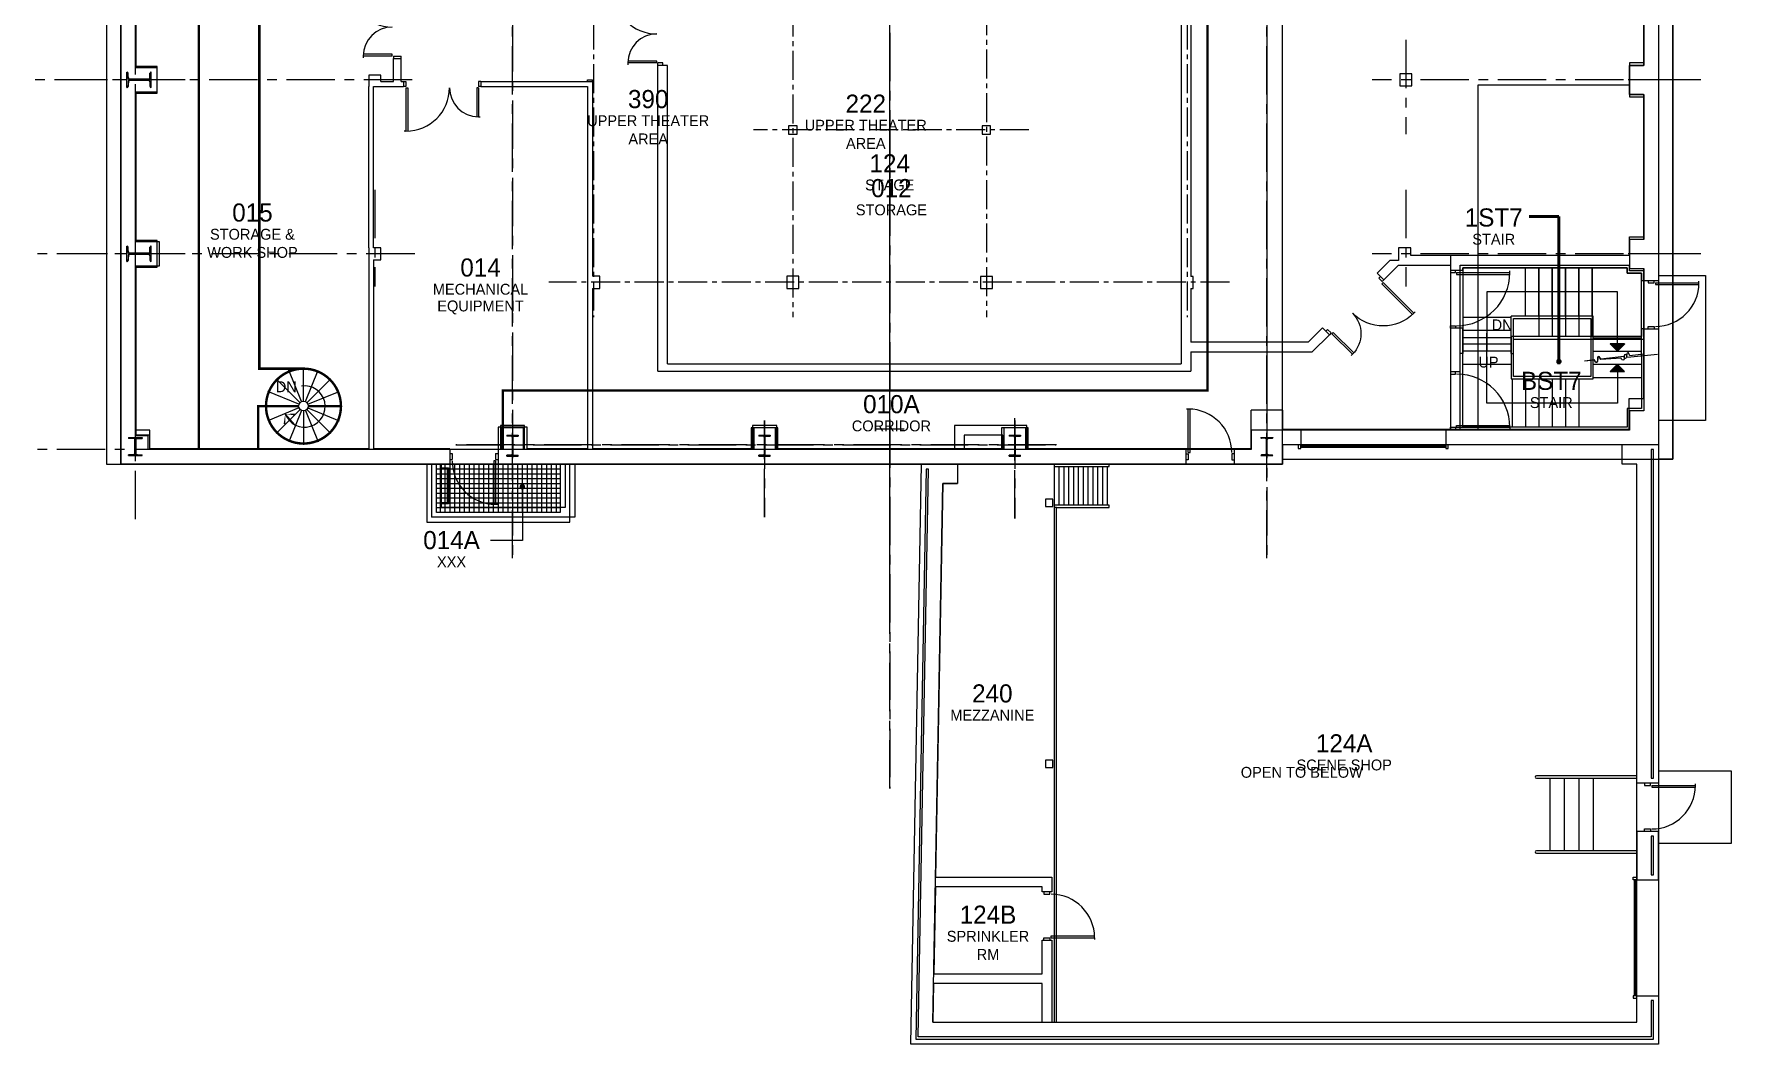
# Model space of a CAD drawing. Header units: inches. Extents: x -116 to 4157, y -436 to 3586.
# Drawn here: x 814 to 2218, y -436 to 400 of the extents above; entities that cross this region are included whole.
import ezdxf
from ezdxf.enums import TextEntityAlignment as Align

# ---------------------------------------------------------------- set-up
doc = ezdxf.new("R2010")
doc.units = ezdxf.units.IN
doc.header["$LTSCALE"] = 32
doc.header["$MEASUREMENT"] = 0
for name, pattern in [('CENTER', [2, 1.25, -0.25, 0.25, -0.25]), ('CENTER2', [1.125, 0.75, -0.125, 0.125, -0.125]), ('HIDDEN', [0.375, 0.25, -0.125])]:
    doc.linetypes.add(name, pattern=pattern)
doc.layers.get('0').update_dxf_attribs({"color": 5, "linetype": 'CONTINUOUS'})
for name, color, linetype in [('F1-BLDG1', 7, 'CONTINUOUS'), ('F1-BLDG2', 2, 'HIDDEN'), ('F1-BLDG3', 161, 'CONTINUOUS'), ('f1-bldg4', 2, 'CONTINUOUS'), ('f1-bldg5', 252, 'CONTINUOUS'), ('F1-BRKLINE', 201, 'CONTINUOUS'), ('F1-DOOR1', 3, 'CONTINUOUS'), ('f1-doorjmb', 32, 'CONTINUOUS'), ('f1-handrail', 3, 'CONTINUOUS'), ('f1-mtxt', 4, 'CONTINUOUS'), ('F1-RMNOS', 3, 'CONTINUOUS'), ('F1-STAIR1', 24, 'CONTINUOUS'), ('F1-STAIR2', 32, 'CONTINUOUS'), ('f1-stcolumn', 12, 'CONTINUOUS'), ('F2-BLDG1', 7, 'CONTINUOUS'), ('F2-BLDG3', 161, 'CONTINUOUS'), ('f2-bldg4', 2, 'CONTINUOUS'), ('f2-handrail', 3, 'CONTINUOUS'), ('f2-mtxt', 4, 'CONTINUOUS'), ('F2-RMNOS', 3, 'CONTINUOUS'), ('F2-STAIR1', 24, 'CONTINUOUS'), ('F2-STAIR2', 32, 'CONTINUOUS'), ('F3-BLDG1', 7, 'CONTINUOUS'), ('f3-bldg4', 2, 'CONTINUOUS'), ('F3-MTXT', 4, 'CONTINUOUS'), ('F3-RMNOS', 3, 'CONTINUOUS'), ('F3-STAIR1', 24, 'CONTINUOUS'), ('F3-STAIR2', 32, 'CONTINUOUS'), ('F3-STCOLUMN1', 3, 'CONTINUOUS'), ('FB-BLDG1', 7, 'CONTINUOUS'), ('FB-BRKLINE', 201, 'CONTINUOUS'), ('FB-DOOR1', 3, 'CONTINUOUS'), ('fb-doorjmb', 32, 'CONTINUOUS'), ('fb-handrail', 3, 'CONTINUOUS'), ('fb-mtxt', 4, 'CONTINUOUS'), ('FB-RMNOS', 3, 'CONTINUOUS'), ('FB-STAIR1', 24, 'CONTINUOUS'), ('rmcode', 7, 'CONTINUOUS')]:
    doc.layers.add(name, color=color, linetype=linetype)
for name, color, linetype, plot in [('F1-CENTER-MISC', 240, 'CENTER', False), ('F1-COLUMN1', 8, 'CONTINUOUS', False), ('F2-CENTER-MISC', 240, 'CENTER', False), ('F2-COLUMN1', 8, 'CONTINUOUS', False), ('fb-centermisc1', 20, 'CENTER', False), ('fb-centermisc2', 31, 'CENTER2', False)]:
    doc.layers.add(name, color=color, linetype=linetype, plot=plot)
doc.styles.add('mtxt', font='noting.shx')
doc.styles.add('rmcode', font='noting.shx')
doc.styles.add('RMNOS', font='HANDLET.SHX')
doc.styles.get("Standard").update_dxf_attribs({"font": 'TXT.SHX'})
doc.dimstyles.new('STANDARD$7', dxfattribs={"dimscale": 96, "dimtxt": 0.104167, "dimasz": 0.125, "dimexe": 0.0625, "dimexo": 0.0625, "dimgap": 0.052083, "dimtad": 1, "dimdec": 4, "dimzin": 3, "dimdsep": 46, "dimlunit": 4, "dimtxsty": 'Standard', "dimcen": 0.09375, "dimclrd": 2, "dimclre": 256, "dimclrt": 3, "dimadec": 0, "dimazin": 0, "dimtfac": 0.75, "dimtdec": 4, "dimtmove": 1, "dimatfit": 3, "dimfxl": 1, "dimfrac": 1, "dimtolj": 1, "dimtzin": 0, "dimarcsym": 0})

# ---------------------------------------------------------------- blocks, each defined once
blk = doc.blocks.new('STRL005')
for p, q in [((1.39, 5), (-1.39, 5)), ((-1.39, 5), (-1.39, 4.94)), ((-0.34, 4.71), (-1.23, 4.78)), ((-0.11, 5), (-0.02, 5)), ((-0.11, 4.46), (-0.11, 0.53)), ((0.11, 4.46), (0.11, 0.53)), ((0.34, 4.71), (1.23, 4.78)), ((1.39, 5), (1.39, 4.94)), ((-1.39, -0.01), (-1.39, 0.06)), ((-0.34, 0.28), (-1.23, 0.21)), ((0.34, 0.28), (1.23, 0.21)), ((1.39, -0.01), (1.39, 0.06)), ((1.39, -0.01), (-1.39, -0.01)), ((-0.11, -0.01), (-0.02, -0.01))]:
    blk.add_line(p, q)
for centre, radius, start, end in [((-1.23, 4.94), 0.156, 180, 270), ((-0.36, 4.46), 0.25, 0, 85.6026), ((0.36, 4.46), 0.25, 94.3974, 180), ((1.23, 4.94), 0.156, 270, 0), ((-1.23, 0.06), 0.156, 90, 180), ((-0.36, 0.53), 0.25, 274.3974, 360), ((0.36, 0.53), 0.25, 180, 265.6026), ((1.23, 0.06), 0.156, 0, 90)]:
    blk.add_arc(centre, radius, start, end)
blk = doc.blocks.new('STRL006')
for p, q in [((1.875, 5), (-1.875, 5)), ((-1.875, 5), (-1.875, 4.75)), ((-0.375, 4.75), (-1.875, 4.75)), ((-0.125, 0.5), (-0.125, 4.5)), ((0.125, 0.5), (0.125, 4.5)), ((0.375, 4.75), (1.875, 4.75)), ((1.875, 5), (1.875, 4.75)), ((-1.875, 0), (-1.875, 0.25)), ((-0.375, 0.25), (-1.875, 0.25)), ((1.875, 0), (-1.875, 0)), ((0.375, 0.25), (1.875, 0.25)), ((1.875, 0), (1.875, 0.25))]:
    blk.add_line(p, q)
for centre, start, end in [((-0.375, 4.5), 360, 90), ((0.375, 4.5), 90, 180), ((-0.375, 0.5), 270, 0), ((0.375, 0.5), 180, 270)]:
    blk.add_arc(centre, 0.25, start, end)
blk = doc.blocks.new('ARROW4')
blk.add_line((-1, 0), (0, 0))
for points in [[(0, 0, 0, 0.125, 0), (-0.5, 0.5, 0.125, 0.125, 0)], [(0, 0, 0, 0.125, 0), (-0.5, -0.5, 0.125, 0.125, 0)]]:
    blk.add_lwpolyline(points, format="xyseb")
blk = doc.blocks.new('ADR-44R')
for p, q in [((-1.5, 1), (-1.5, 45)), ((0, 1), (0, 45)), ((0, 45), (1.5, 45)), ((0, 1), (-1.5, 1))]:
    blk.add_line(p, q)
blk.add_arc((0, 1), 44, 90, 180)
blk = doc.blocks.new("2'-3' Doors")
for p, q in [((58.5, 1), (58.5, 37)), ((60, 1), (60, 37)), ((60, 37), (61.5, 37)), ((0, 25), (-1.5, 25)), ((0, 1), (0, 25)), ((1.5, 1), (1.5, 25)), ((0, 1), (1.5, 1)), ((60, 1), (58.5, 1))]:
    blk.add_line(p, q)
for centre, radius, start, end in [((60, 1), 36, 90, 180), ((0, 1), 24, 0, 90)]:
    blk.add_arc(centre, radius, start, end)
blk = doc.blocks.new('*X27')
at = {"color": 0}
for p, q in [((1.5, 1.4925), (1.5075, 1.4925)), ((1.5, 1.485), (1.515, 1.485)), ((1.5, 1.4775), (1.5225, 1.4775)), ((1.5, 1.47), (1.53, 1.47)), ((1.5, 1.4625), (1.5375, 1.4625)), ((1.5, 1.455), (1.545, 1.455)), ((1.5, 1.4475), (1.5525, 1.4475)), ((1.5, 1.44), (1.56, 1.44)), ((1.5, 1.4325), (1.5675, 1.4325)), ((1.5, 1.425), (1.575, 1.425)), ((1.5, 1.4175), (1.5825, 1.4175)), ((1.5, 1.41), (1.59, 1.41)), ((1.5, 1.4025), (1.5975, 1.4025)), ((1.5, 1.395), (1.605, 1.395)), ((1.5, 1.3875), (1.6125, 1.3875)), ((1.5, 1.38), (1.62, 1.38)), ((1.5, 1.3725), (1.6275, 1.3725)), ((1.5, 1.365), (1.635, 1.365)), ((1.5, 1.3575), (1.6425, 1.3575)), ((1.5, 1.35), (1.65, 1.35)), ((1.5, 1.3425), (1.6575, 1.3425)), ((1.5, 1.335), (1.665, 1.335)), ((1.5, 1.3275), (1.6725, 1.3275)), ((1.5, 1.32), (1.68, 1.32)), ((1.5, 1.3125), (1.6875, 1.3125)), ((1.5, 1.305), (1.695, 1.305)), ((1.5, 1.2975), (1.7025, 1.2975)), ((1.5, 1.29), (1.71, 1.29)), ((1.5, 1.2825), (1.7175, 1.2825)), ((1.5, 1.275), (1.725, 1.275)), ((1.5, 1.2675), (1.7325, 1.2675)), ((1.5, 1.26), (1.74, 1.26)), ((1.5, 1.2525), (1.7475, 1.2525)), ((1.5, 1.245), (1.755, 1.245)), ((1.5, 1.2375), (1.7625, 1.2375)), ((1.5, 1.23), (1.77, 1.23)), ((1.5, 1.2225), (1.7775, 1.2225)), ((1.5, 1.215), (1.785, 1.215)), ((1.5, 1.2075), (1.7925, 1.2075)), ((1.5, 1.2), (1.8, 1.2)), ((1.5, 1.1925), (1.8075, 1.1925)), ((1.5, 1.185), (1.815, 1.185)), ((1.5, 1.1775), (1.8225, 1.1775)), ((1.5, 1.17), (1.83, 1.17)), ((1.5, 1.1625), (1.8375, 1.1625)), ((1.5, 1.155), (1.845, 1.155)), ((1.5, 1.1475), (1.8525, 1.1475)), ((1.5, 1.14), (1.86, 1.14)), ((1.5, 1.1325), (1.8675, 1.1325)), ((1.5, 1.125), (1.875, 1.125)), ((1.5, 1.1175), (1.8825, 1.1175)), ((1.5, 1.11), (1.89, 1.11)), ((1.5, 1.1025), (1.8975, 1.1025)), ((1.5, 1.095), (1.905, 1.095)), ((1.5, 1.0875), (1.9125, 1.0875)), ((1.5, 1.08), (1.92, 1.08)), ((1.5, 1.0725), (1.9275, 1.0725)), ((1.5, 1.065), (1.935, 1.065)), ((1.5, 1.0575), (1.9425, 1.0575)), ((1.5, 1.05), (1.95, 1.05)), ((1.5, 1.0425), (1.9575, 1.0425)), ((1.5, 1.035), (1.965, 1.035)), ((1.5, 1.0275), (1.9725, 1.0275)), ((1.5, 1.02), (1.98, 1.02)), ((1.5, 1.0125), (1.9875, 1.0125)), ((1.5, 1.005), (1.995, 1.005)), ((1.5, 0.9975), (1.9975, 0.9975)), ((1.5, 0.99), (1.99, 0.99)), ((1.5, 0.9825), (1.9825, 0.9825)), ((1.5, 0.975), (1.975, 0.975)), ((1.5, 0.9675), (1.9675, 0.9675)), ((1.5, 0.96), (1.96, 0.96)), ((1.5, 0.9525), (1.9525, 0.9525)), ((1.5, 0.945), (1.945, 0.945)), ((1.5, 0.9375), (1.9375, 0.9375)), ((1.5, 0.93), (1.93, 0.93)), ((1.5, 0.9225), (1.9225, 0.9225)), ((1.5, 0.915), (1.915, 0.915)), ((1.5, 0.9075), (1.9075, 0.9075)), ((1.5, 0.9), (1.9, 0.9)), ((1.5, 0.8925), (1.8925, 0.8925)), ((1.5, 0.885), (1.885, 0.885)), ((1.5, 0.8775), (1.8775, 0.8775)), ((1.5, 0.87), (1.87, 0.87)), ((1.5, 0.8625), (1.8625, 0.8625)), ((1.5, 0.855), (1.855, 0.855)), ((1.5, 0.8475), (1.8475, 0.8475)), ((1.5, 0.84), (1.84, 0.84)), ((1.5, 0.8325), (1.8325, 0.8325)), ((1.5, 0.825), (1.825, 0.825)), ((1.5, 0.8175), (1.8175, 0.8175)), ((1.5, 0.81), (1.81, 0.81)), ((1.5, 0.8025), (1.8025, 0.8025)), ((1.5, 0.795), (1.795, 0.795)), ((1.5, 0.7875), (1.7875, 0.7875)), ((1.5, 0.78), (1.78, 0.78)), ((1.5, 0.7725), (1.7725, 0.7725)), ((1.5, 0.765), (1.765, 0.765)), ((1.5, 0.7575), (1.7575, 0.7575)), ((1.5, 0.75), (1.75, 0.75)), ((1.5, 0.7425), (1.7425, 0.7425)), ((1.5, 0.735), (1.735, 0.735)), ((1.5, 0.7275), (1.7275, 0.7275)), ((1.5, 0.72), (1.72, 0.72)), ((1.5, 0.7125), (1.7125, 0.7125)), ((1.5, 0.705), (1.705, 0.705)), ((1.5, 0.6975), (1.6975, 0.6975)), ((1.5, 0.69), (1.69, 0.69)), ((1.5, 0.6825), (1.6825, 0.6825)), ((1.5, 0.675), (1.675, 0.675)), ((1.5, 0.6675), (1.6675, 0.6675)), ((1.5, 0.66), (1.66, 0.66)), ((1.5, 0.6525), (1.6525, 0.6525)), ((1.5, 0.645), (1.645, 0.645)), ((1.5, 0.6375), (1.6375, 0.6375)), ((1.5, 0.63), (1.63, 0.63)), ((1.5, 0.6225), (1.6225, 0.6225)), ((1.5, 0.615), (1.615, 0.615)), ((1.5, 0.6075), (1.6075, 0.6075)), ((1.5, 0.6), (1.6, 0.6)), ((1.5, 0.5925), (1.5925, 0.5925)), ((1.5, 0.585), (1.585, 0.585)), ((1.5, 0.5775), (1.5775, 0.5775)), ((1.5, 0.57), (1.57, 0.57)), ((1.5, 0.5625), (1.5625, 0.5625)), ((1.5, 0.555), (1.555, 0.555)), ((1.5, 0.5475), (1.5475, 0.5475)), ((1.5, 0.54), (1.54, 0.54)), ((1.5, 0.5325), (1.5325, 0.5325)), ((1.5, 0.525), (1.525, 0.525)), ((1.5, 0.5175), (1.5175, 0.5175)), ((1.5, 0.51), (1.51, 0.51)), ((1.5, 0.5025), (1.5025, 0.5025))]:
    blk.add_line(p, q, dxfattribs=at)
blk = doc.blocks.new('ARROW2')
blk.add_line((-0.5, 0), (-1, 0))
blk.add_lwpolyline([(0, 0), (-0.5, 0.5), (-0.5, -0.5)], close=True)
blk.add_blockref('*X27', (-2, -1))
blk = doc.blocks.new('RMNOS-1')
at = {"color": 9, "style": 'RMNOS'}
blk.add_attdef('ROOM', text='', height=0.15625, dxfattribs=at).set_placement((0, 0), align=Align.MIDDLE)
at = {"layer": 'rmcode', "color": 61, "style": 'rmcode'}
for tag, p in [('RMCODE-1', (0, -0.1875)), ('RMCODE-2', (0, -0.34375))]:
    blk.add_attdef(tag, text='', height=0.09375, dxfattribs=at).set_placement(p, align=Align.MIDDLE)
blk = doc.blocks.new('ARROWD')
blk.add_line((0, 0), (-1, 0))
at = {"const_width": 0.1875}
blk.add_lwpolyline([(-0.28125, 0, 1), (-0.09375, 0, 1)], format="xyb", close=True, dxfattribs=at)
blk = doc.blocks.new('ADR-36L')
for p, q in [((0, 37), (-1.5, 37)), ((0, 1), (0, 37)), ((1.5, 1), (1.5, 37)), ((0, 1), (1.5, 1))]:
    blk.add_line(p, q)
blk.add_arc((0, 1), 36, 0, 90)
blk = doc.blocks.new('ADR-36R')
for p, q in [((-1.5, 1), (-1.5, 37)), ((0, 1), (0, 37)), ((0, 37), (1.5, 37)), ((0, 1), (-1.5, 1))]:
    blk.add_line(p, q)
blk.add_arc((0, 1), 36, 90, 180)
blk = doc.blocks.new('ADR-44L')
for p, q in [((0, 45), (-1.5, 45)), ((0, 1), (0, 45)), ((1.5, 1), (1.5, 45)), ((0, 1), (1.5, 1))]:
    blk.add_line(p, q)
blk.add_arc((0, 1), 44, 0, 90)

msp = doc.modelspace()

# ---------------------------------------------------------------- linework, layer by layer
at = {"layer": 'F1-BLDG1'}
for p, q in [((886, 44), (886, 520)), ((2158, 520), (2158, 196)), ((898, 372), (898, 491.5)), ((2146, 492), (2146, 376)), ((916, 372), (898, 372)), ((916, 352), (916, 372)), ((2146, 376), (2134, 376)), ((2134, 376), (2134, 348)), ((898, 228), (898, 352)), ((898, 352), (916, 352)), ((2134, 348), (2146, 348)), ((2146, 348), (2146, 232)), ((918, 228), (898, 228)), ((918, 208), (918, 228)), ((2134, 216.5), (2134, 232)), ((2134, 232), (2146, 232)), ((2134, 216.5), (1986, 216.5)), ((1986, 216.5), (1986, 204.5)), ((898, 208), (918, 208)), ((898, 67.5), (898, 208)), ((1986, 204.5), (1994, 204.5)), ((1994, 204.5), (1994, 208.5)), ((1994, 208.5), (2134, 208.5)), ((2134, 204), (2134, 208.5)), ((2146, 204), (2134, 204)), ((2146, 204), (2146, 196)), ((2146, 196), (2158, 196)), ((1994, 156.5), (1986, 156.5)), ((1986, 156.5), (1986, 72)), ((1994, 72), (1994, 156.5)), ((2146, 156), (2146, 88)), ((2146, 156), (2158, 156)), ((2158, 156), (2158, 60)), ((2146, 88), (2134, 88)), ((2134, 88), (2134, 72)), ((1220, 76), (1200, 76)), ((1200, 76), (1200, 56)), ((1220, 56), (1220, 76)), ((1428.5, 76), (1408.5, 76)), ((1408.5, 76), (1408.5, 56)), ((1428.5, 56), (1428.5, 76)), ((1635.5, 76), (1575.5, 76)), ((1575.5, 76), (1575.5, 56)), ((1635.5, 56), (1635.5, 76)), ((1821, 72), (1821, 56)), ((1862, 72), (1821, 72)), ((1862, 72), (1862, 60)), ((1986, 72), (1982, 72)), ((1982, 72), (1982, 60)), ((2134, 72), (1994, 72)), ((908.5, 67.5), (898, 67.5)), ((908.5, 56), (908.5, 67.5)), ((1847, 60), (1847, 44)), ((1862, 60), (1847, 60)), ((2128, 60), (1982, 60)), ((2128, 44), (2128, 60)), ((2158, 60), (2158, -220)), ((1767, 44), (886, 44)), ((1200, 56), (908.5, 56)), ((1408.5, 56), (1220, 56)), ((1575.5, 56), (1428.5, 56)), ((1539.4, -436), (1548.2, 44)), ((1578.2, 44), (1578.2, 28)), ((1767, 56), (1635.5, 56)), ((1767, 56), (1767, 44)), ((1821, 56), (1807, 56)), ((1807, 56), (1807, 44)), ((1847, 44), (1807, 44)), ((2140, 44), (2128, 44)), ((2140, -220), (2140, 44)), ((1565.9, 28), (1559.9, -298)), ((1578.2, 28), (1565.9, 28)), ((2158, -220), (2140, -220)), ((2158, -260), (2140, -260)), ((2140, -260), (2140, -300)), ((2158, -300), (2158, -260)), ((1559.8, -306), (1558.5, -378)), ((1648, -306), (1559.8, -306)), ((1559.9, -298), (1656, -298)), ((1648, -310), (1648, -306)), ((1656, -298), (1656, -310)), ((2140, -300), (2158, -300)), ((1656, -310), (1648, -310)), ((1648, -378), (1648, -350)), ((1648, -350), (1656, -350)), ((1656, -350), (1656, -418)), ((1558.5, -378), (1648, -378)), ((2140, -418), (2140, -396)), ((2140, -396), (2158, -396)), ((2158, -396), (2158, -436)), ((1656, -418), (2140, -418)), ((2158, -436), (1539.4, -436))]:
    msp.add_line(p, q, dxfattribs=at)
at = {"layer": 'F1-BLDG2'}
msp.add_line((1658, 44), (1658, -418), dxfattribs=at)
at = {"layer": 'F1-BLDG3'}
for p, q in [((1615.5, 68), (1583.5, 68)), ((1583.5, 68), (1583.5, 56)), ((1615.5, 68), (1615.5, 56)), ((1139, 44), (1139, -4)), ((1147, 4), (1147, 44)), ((1249.5, 44), (1249.5, 4)), ((1257.5, -4), (1257.5, 44)), ((1615.5, 56), (1583.5, 56)), ((2154, 56), (2152, 56)), ((2152, 56), (2152, -216)), ((2154, -216), (2154, 56)), ((1552.1, 39.9), (1543.5, -432)), ((1545.5, -430), (1554.1, 39.9)), ((1554.1, 39.9), (1552.1, 39.9)), ((1249.5, 4), (1147, 4)), ((1139, -4), (1257.5, -4)), ((2152, -216), (2154, -216)), ((2154, -264), (2152, -264)), ((2152, -264), (2152, -296)), ((2154, -296), (2154, -264)), ((2152, -296), (2154, -296)), ((1558.3, -386), (1557.7, -418)), ((1648, -386), (1558.3, -386)), ((1648, -418), (1648, -386)), ((2154, -400), (2152, -400)), ((2152, -400), (2152, -430)), ((2154, -432), (2154, -400)), ((1557.7, -418), (1648, -418)), ((1543.5, -432), (2154, -432)), ((2152, -430), (1545.5, -430))]:
    msp.add_line(p, q, dxfattribs=at)
at = {"layer": 'f1-bldg4'}
for p, q in [((2158, 200), (2197, 200)), ((2197, 200), (2197, 80)), ((2197, 80), (2158, 80)), ((2158, -210), (2218, -210)), ((2218, -210), (2218, -270)), ((2218, -270), (2158, -270))]:
    msp.add_line(p, q, dxfattribs=at)
at = {"layer": 'f1-bldg5'}
for p, q in [((1150.3, 4), (1150.3, 44)), ((1154.3, 4), (1154.3, 44)), ((1158.3, 4), (1158.3, 44)), ((1162.3, 4), (1162.3, 44)), ((1166.3, 4), (1166.3, 44)), ((1170.3, 4), (1170.3, 44)), ((1174.3, 4), (1174.3, 44)), ((1178.3, 4), (1178.3, 44)), ((1182.3, 4), (1182.3, 44)), ((1186.3, 4), (1186.3, 44)), ((1190.3, 4), (1190.3, 44)), ((1194.3, 4), (1194.3, 44)), ((1198.3, 4), (1198.3, 44)), ((1202.3, 4), (1202.3, 44)), ((1206.3, 4), (1206.3, 44)), ((1210.3, 4), (1210.3, 44)), ((1214.3, 4), (1214.3, 44)), ((1218.3, 4), (1218.3, 44)), ((1222.3, 4), (1222.3, 44)), ((1226.3, 4), (1226.3, 44)), ((1230.3, 4), (1230.3, 44)), ((1234.3, 4), (1234.3, 44)), ((1238.3, 4), (1238.3, 44)), ((1242.3, 4), (1242.3, 44)), ((1246.3, 4), (1246.3, 44)), ((1147, 40), (1249.5, 40)), ((1147, 36), (1249.5, 36)), ((1147, 32), (1249.5, 32)), ((1147, 28), (1249.5, 28)), ((1147, 24), (1249.5, 24)), ((1147, 20), (1249.5, 20)), ((1147, 16), (1249.5, 16)), ((1147, 12), (1249.5, 12)), ((1147, 8), (1249.5, 8))]:
    msp.add_line(p, q, dxfattribs=at)
at = {"layer": 'F1-BRKLINE'}
msp.add_lwpolyline([(2146, 135), (2134.4, 133.6), (2133.6, 135.5, 0.799266), (2131.7, 135.2), (2131.5, 132.4, -0.799266), (2129.6, 132.1), (2129.2, 133), (2110.2, 130.8), (2109.6, 132.3, 0.799266), (2107.6, 132), (2107.5, 129.2, -0.799266), (2105.6, 128.9), (2105, 130.2), (2096.8, 129.2)], format="xyb", dxfattribs=at)
at = {"layer": 'F1-CENTER-MISC'}
for p, q in [((898, -1.6), (898, 1376)), ((1210, -34), (1210, 1369)), ((1834, -34), (1834, 1369)), ((1522, -64.3), (1522, 1216.7)), ((939, 362), (854, 362)), ((2173, 362), (2100.5, 362)), ((939, 218), (854, 218)), ((2173, 218), (2100.5, 218)), ((1418.5, 0), (1418.5, 80)), ((1534, 73), (1510.5, 73)), ((1625.5, -1), (1625.5, 82)), ((1660, 60), (1163, 60))]:
    msp.add_line(p, q, dxfattribs=at)
at = {"layer": 'F1-DOOR1'}
for p, q in [((1860, 60), (1860, 57)), ((1860, 57), (1862, 57)), ((1862, 57), (1862, 60)), ((1862, 59), (1982, 59)), ((1862, 58), (1982, 58)), ((1982, 60), (1982, 57)), ((1982, 57), (1984, 57)), ((1984, 57), (1984, 60)), ((2137, -300), (2137, -298)), ((2137, -298), (2140, -298)), ((2140, -300), (2137, -300)), ((2138, -300), (2138, -396)), ((2139, -300), (2139, -396)), ((2140, -396), (2137, -396)), ((2137, -396), (2137, -398)), ((2137, -398), (2140, -398))]:
    msp.add_line(p, q, dxfattribs=at)
at = {"layer": 'f1-doorjmb'}
for p, q in [((2146.5, -220), (2146.5, -222)), ((2146.5, -222), (2151.5, -222)), ((2151.5, -222), (2151.5, -220)), ((2146.5, -260), (2146.5, -258)), ((2146.5, -258), (2151.5, -258)), ((2151.5, -258), (2151.5, -260))]:
    msp.add_line(p, q, dxfattribs=at)
for points in [[(1986, 204.5), (1986, 202.5), (1990, 202.5), (1990, 204.5)], [(2149.5, 196), (2149.5, 194), (2154.5, 194), (2154.5, 196)], [(1986, 156.5), (1986, 158.5), (1990, 158.5), (1990, 156.5)], [(2149.5, 156), (2149.5, 158), (2154.5, 158), (2154.5, 156)], [(1767, 52.5), (1769, 52.5), (1769, 47.5), (1767, 47.5)], [(1807, 52.5), (1805, 52.5), (1805, 47.5), (1807, 47.5)], [(1649.5, -310), (1649.5, -312), (1654.5, -312), (1654.5, -310)], [(1649.5, -350), (1649.5, -348), (1654.5, -348), (1654.5, -350)]]:
    msp.add_lwpolyline(points, dxfattribs=at)
at = {"layer": 'f1-handrail'}
for points in [[(2140, -214), (2057, -214, 1), (2057, -216), (2140, -216)], [(2140, -276), (2057, -276, 1), (2057, -278), (2140, -278)]]:
    msp.add_lwpolyline(points, format="xyb", dxfattribs=at)
at = {"layer": 'f1-mtxt'}
msp.add_lwpolyline([(2124, 114.5), (2124, 94.5), (2016, 94.5), (2016, 152.3)], dxfattribs=at)
at = {"layer": 'F1-STAIR1'}
for p, q in [((2059, 206.5), (2059, 149.5)), ((2070, 206.5), (2070, 149.5)), ((2081, 206.5), (2081, 149.5)), ((2092, 206.5), (2092, 149.5)), ((2103, 206.5), (2103, 149.5)), ((2036, 148.5), (1996, 148.5)), ((2036, 137.5), (1996, 137.5)), ((2036, 126.5), (1996, 126.5)), ((2144, 126.5), (2104, 126.5)), ((1034.2, 94.8), (1014.4, 114.6)), ((1035.5, 95.7), (1024.8, 121.6)), ((1037, 96), (1037, 124)), ((2037, 114.5), (2037, 74.5)), ((2048, 114.5), (2048, 74.5)), ((2059, 114.5), (2059, 74.5)), ((2070, 114.5), (2070, 74.5)), ((2081, 114.5), (2081, 74.5)), ((2092, 114.5), (2092, 74.5)), ((2144, 115.5), (2104, 115.5)), ((1033.3, 93.5), (1007.5, 104.2)), ((1033, 92), (1005, 92)), ((1033.3, 90.5), (1007.5, 79.8)), ((1034.2, 89.2), (1014.4, 69.4)), ((1035.5, 88.3), (1024.8, 62.4)), ((1037, 88), (1037, 60)), ((1038.6, 88.3), (1049.3, 62.4)), ((1039.9, 89.2), (1059.7, 69.4)), ((1040.7, 90.5), (1066.6, 79.8)), ((2068, -216), (2068, -276)), ((2080, -216), (2080, -276)), ((2092, -216), (2092, -276)), ((2104, -216), (2104, -276))]:
    msp.add_line(p, q, dxfattribs=at)
for points in [[(1994, 204.5), (1996, 204.5), (1996, 206.5), (2132, 206.5), (2132, 202), (2144, 202), (2144, 196), (2146, 196)], [(2144, 134.8), (2144, 90), (2132, 90), (2132, 74.5), (1996, 74.5), (1996, 156.5), (1994, 156.5)], [(2146, 156), (2144, 156), (2144, 149.5), (2036, 149.5), (2036, 114.5), (2104, 114.5), (2104, 130)], [(2102, 129.8), (2102, 116.5), (2038, 116.5), (2038, 147.5), (2146, 147.5)]]:
    msp.add_lwpolyline(points, dxfattribs=at)
at = {"layer": 'F1-STAIR2', "const_width": 2}
msp.add_lwpolyline([(1037, 123, 2.360214), (1068, 91, -0.526626)], format="xyb", dxfattribs=at)
msp.add_lwpolyline([(1041, 92), (1069, 92)], dxfattribs=at)
at = {"layer": 'F1-STAIR2'}
msp.add_circle((1037, 92), 4, dxfattribs=at)
at = {"layer": 'f1-stcolumn'}
for points in [[(1651, 9), (1657, 9), (1657, 15), (1651, 15)], [(1651, -207), (1657, -207), (1657, -201), (1651, -201)]]:
    msp.add_lwpolyline(points, close=True, dxfattribs=at)
at = {"layer": 'F2-BLDG1'}
for p, q in [((2158, 1360), (2158, 220)), ((886, 44), (886, 515.7)), ((898, 373), (898, 491.5)), ((2146, 492), (2146, 374)), ((916, 373), (898, 373)), ((916, 351), (916, 373)), ((2146, 374), (2134, 374)), ((2134, 374), (2134, 350)), ((898, 229), (898, 351)), ((898, 351), (916, 351)), ((2134, 350), (2146, 350)), ((2146, 350), (2146, 230)), ((916, 229), (898, 229)), ((916, 207), (916, 229)), ((2146, 230), (2134, 230)), ((2134, 230), (2134, 206)), ((2158, 220), (2158, 60)), ((898, 72), (898, 207)), ((898, 207), (916, 207)), ((2134, 206), (2146, 206)), ((2146, 206), (2146, 88)), ((2146, 88), (2134, 88)), ((2134, 88), (2134, 72)), ((910, 72), (898, 72)), ((910, 56), (910, 72)), ((1219, 74), (1201, 74)), ((1201, 74), (1201, 56)), ((1219, 56), (1219, 74)), ((1427.5, 74), (1409.5, 74)), ((1409.5, 74), (1409.5, 56)), ((1427.5, 56), (1427.5, 74)), ((1634.5, 74), (1616.5, 74)), ((1616.5, 74), (1616.5, 56)), ((1634.5, 56), (1634.5, 74)), ((2134, 72), (1821, 72)), ((1821, 72), (1821, 56)), ((2128, 60), (1847, 60)), ((1847, 60), (1847, 44)), ((2128, 44), (2128, 60)), ((2158, 60), (2158, -436)), ((1548.2, 44), (886, 44)), ((1201, 56), (910, 56)), ((1409.5, 56), (1219, 56)), ((1616.5, 56), (1427.5, 56)), ((1539.4, -436), (1548.2, 44)), ((1847, 44), (1578.2, 44)), ((1578.2, 44), (1578.2, 28)), ((1821, 56), (1634.5, 56)), ((2140, 44), (2128, 44)), ((2140, -418), (2140, 44)), ((1557.7, -418), (1566, 28)), ((1566, 28), (1578.2, 28)), ((1557.7, -418), (2140, -418)), ((2158, -436), (1539.4, -436))]:
    msp.add_line(p, q, dxfattribs=at)
at = {"layer": 'F2-BLDG3'}
msp.add_lwpolyline([(2134, 357.5), (2008.5, 357.5), (2008.5, 72)], dxfattribs=at)
at = {"layer": 'f2-bldg4'}
for p, q in [((2170, 1372), (2170, 48)), ((874, 515.7), (874, 44)), ((874, 44), (886, 44)), ((2170, 48), (2158, 48))]:
    msp.add_line(p, q, dxfattribs=at)
at = {"layer": 'F2-CENTER-MISC'}
for p, q in [((1522, -224.6), (1522, 1495)), ((1210, 1369), (1210, 7)), ((1834, -34), (1834, 1369)), ((939, 362), (854, 362)), ((2173, 362), (2100.5, 362)), ((939, 218), (854, 218)), ((2173, 218), (2099.5, 218)), ((1418.5, 0), (1418.5, 80)), ((1534, 73), (1510.5, 73)), ((1625.5, -1), (1625.5, 80)), ((1163, 60), (1659.5, 60))]:
    msp.add_line(p, q, dxfattribs=at)
at = {"layer": 'f2-handrail'}
for points in [[(1658, 44), (1658, 42), (1703.5, 42), (1703.5, 44)], [(1660, 8), (1703.5, 8), (1703.5, 10), (1658, 10), (1658, 8)], [(1660, -418), (1660, 8), (1658, 8), (1658, -418)]]:
    msp.add_lwpolyline(points, dxfattribs=at)
at = {"layer": 'F2-STAIR1'}
for p, q in [((1034.2, 94.8), (1014.4, 114.6)), ((1035.5, 95.7), (1024.8, 121.6)), ((1037, 96), (1037, 124)), ((1038.6, 95.7), (1049.3, 121.6)), ((1039.9, 94.8), (1059.7, 114.6)), ((1033.3, 93.5), (1007.5, 104.2)), ((1040.7, 93.5), (1066.6, 104.2)), ((1033, 92), (1005, 92)), ((1033.3, 90.5), (1007.5, 79.8)), ((1034.2, 89.2), (1014.4, 69.4)), ((1035.5, 88.3), (1024.8, 62.4)), ((1037, 88), (1037, 60)), ((1038.6, 88.3), (1049.3, 62.4)), ((1039.9, 89.2), (1059.7, 69.4)), ((1040.7, 90.5), (1066.6, 79.8)), ((1041, 92), (1069, 92)), ((1658, 42), (1658, 10)), ((1662, 42), (1662, 10)), ((1666, 42), (1666, 10)), ((1670, 42), (1670, 10)), ((1674, 42), (1674, 10)), ((1678, 42), (1678, 10)), ((1682, 42), (1682, 10)), ((1686, 42), (1686, 10)), ((1690, 42), (1690, 10)), ((1694, 42), (1694, 10)), ((1698, 42), (1698, 10)), ((1702, 42), (1702, 10)), ((1702, 42), (1702, 10))]:
    msp.add_line(p, q, dxfattribs=at)
at = {"layer": 'F2-STAIR2', "const_width": 2}
msp.add_lwpolyline([(1037, 123, 1), (1037, 61, 1), (1037, 123, -13)], format="xyb", dxfattribs=at)
at = {"layer": 'F2-STAIR2'}
msp.add_circle((1037, 92), 4, dxfattribs=at)
at = {"layer": 'F3-BLDG1'}
for p, q in [((1847, 44), (1847, 1191)), ((886, 519), (886, 44)), ((898, 373), (898, 491.5)), ((1834, 491.5), (1834, 72)), ((916, 373), (898, 373)), ((916, 351), (916, 373)), ((898, 229), (898, 351)), ((898, 351), (916, 351)), ((916, 229), (898, 229)), ((916, 207), (916, 229)), ((898, 72), (898, 207)), ((898, 207), (916, 207)), ((910, 72), (898, 72)), ((910, 56), (910, 72)), ((1834, 72), (1821, 72)), ((1821, 72), (1821, 56)), ((886, 44), (1847, 44)), ((1821, 56), (910, 56))]:
    msp.add_line(p, q, dxfattribs=at)
at = {"layer": 'f3-bldg4'}
for p, q in [((2170, 48), (2170, 1372)), ((874, 1360), (874, 44)), ((874, 44), (886, 44)), ((1847, 48), (2170, 48))]:
    msp.add_line(p, q, dxfattribs=at)
at = {"layer": 'F3-MTXT'}
msp.add_arc((1037.9, 91.7), 17.1, 201.1712, 98.241, dxfattribs=at)
at = {"layer": 'F3-STAIR1'}
for p, q in [((1037, 96), (1037, 124)), ((1038.6, 95.7), (1049.3, 121.6)), ((1039.9, 94.8), (1059.7, 114.6)), ((1040.7, 93.5), (1066.6, 104.2)), ((1033, 92), (1005, 92)), ((1033.3, 90.5), (1007.5, 79.8)), ((1034.2, 89.2), (1014.4, 69.4)), ((1035.5, 88.3), (1024.8, 62.4)), ((1037, 88), (1037, 60)), ((1038.6, 88.3), (1049.3, 62.4)), ((1039.9, 89.2), (1059.7, 69.4)), ((1040.7, 90.5), (1066.6, 79.8)), ((1041, 92), (1069, 92))]:
    msp.add_line(p, q, dxfattribs=at)
at = {"layer": 'F3-STAIR2'}
for p, q in [((1005, 92), (999.5, 92)), ((999.5, 92), (999.5, 56))]:
    msp.add_line(p, q, dxfattribs=at)
at = {"layer": 'F3-STAIR2', "const_width": 2}
for points in [[(950.5, 506), (950.5, 56)], [(1000.5, 122), (1000.5, 506)], [(1202, 56), (1202, 105), (1785, 105), (1785, 491.5)], [(999.5, 56), (999.5, 92), (1033, 92)]]:
    msp.add_lwpolyline(points, dxfattribs=at)
msp.add_lwpolyline([(1006, 92, 2.414214), (1037, 123), (1001.5, 123)], format="xyb", dxfattribs=at)
at = {"layer": 'F3-STAIR2'}
msp.add_circle((1037, 92), 4, dxfattribs=at)
at = {"layer": 'FB-BLDG1'}
for p, q in [((886, 44), (886, 1360)), ((2158, 1360), (2158, 60)), ((2145.5, 492), (2145.5, 374)), ((898.5, 373), (898.5, 447.7)), ((1763, 440), (1763, 127)), ((1771, 440), (1771, 199.2)), ((1111.5, 360.5), (1111.5, 379.7)), ((1111.5, 379.7), (1117.8, 379.7)), ((1117.8, 360.5), (1117.8, 379.7)), ((916, 373), (898.5, 373)), ((916, 351), (916, 373)), ((1091, 366), (1091, 356.5)), ((1101, 366), (1091, 366)), ((1101, 360.5), (1101, 366)), ((1338.3, 374), (1330.3, 374)), ((1330.3, 121), (1330.3, 374)), ((1338.3, 127), (1338.3, 374)), ((1944, 367), (1944, 357)), ((1954, 367), (1944, 367)), ((1954, 357), (1954, 367)), ((2134, 350), (2134, 374)), ((2134, 374), (2145.5, 374)), ((1091, 223), (1091, 356.5)), ((1091, 356.5), (1091, 356.5)), ((1095, 356.5), (1101, 356.5)), ((1095, 223), (1095, 356.5)), ((1095, 356.5), (1119.8, 356.5)), ((1101, 360.5), (1111.5, 360.5)), ((1117.8, 360.5), (1119.8, 360.5)), ((1119.8, 360.5), (1119.8, 356.5)), ((1183.8, 360.5), (1276, 360.5)), ((1183.8, 360.5), (1183.8, 356.5)), ((1183.8, 356.5), (1272, 356.5)), ((1272, 356.5), (1272, 56.5)), ((1276, 360.5), (1276, 199.5)), ((1944, 357), (1954, 357)), ((898.5, 229), (898.5, 351)), ((898.5, 351), (916, 351)), ((2145.5, 350), (2134, 350)), ((2145.5, 350), (2145.5, 230)), ((1438.3, 324), (1438.3, 317)), ((1445.3, 324), (1438.3, 324)), ((1445.3, 317), (1445.3, 324)), ((1598.5, 324), (1598.5, 317)), ((1605.5, 324), (1598.5, 324)), ((1605.5, 317), (1605.5, 324)), ((1438.3, 317), (1445.3, 317)), ((1598.5, 317), (1605.5, 317)), ((916, 229), (898.5, 229)), ((916, 207), (916, 229)), ((2145.5, 230), (2134, 230)), ((2134, 230), (2134, 216.5)), ((1091, 223), (1091, 213)), ((1091, 213), (1091, 56.5)), ((1101, 223), (1095, 223)), ((1095, 213), (1101, 213)), ((1095, 213), (1095, 56.5)), ((1101, 213), (1101, 223)), ((1935.7, 212.5), (1925.3, 202.1)), ((1943, 212.5), (1935.7, 212.5)), ((1953, 223), (1943, 223)), ((1943, 223), (1943, 212.5)), ((1953, 216.5), (1953, 223)), ((2134, 216.5), (1953, 216.5)), ((898.5, 68), (898.5, 207)), ((898.5, 207), (916, 207)), ((1282.3, 199.5), (1276, 199.5)), ((1282.3, 189.2), (1282.3, 199.5)), ((1446.8, 199.5), (1436.8, 199.5)), ((1436.8, 199.5), (1436.8, 189.2)), ((1446.8, 189.2), (1446.8, 199.5)), ((1607, 199.2), (1597, 199.2)), ((1597, 199.2), (1597, 189.2)), ((1607, 189.2), (1607, 199.2)), ((1773, 199.2), (1771, 199.2)), ((1773, 189.2), (1773, 199.2)), ((1925.3, 202.1), (1930.9, 196.4)), ((1930.9, 196.4), (1943, 208.5)), ((1943, 208.5), (1986, 208.5)), ((1986, 208.5), (1986, 120.5)), ((1994, 120.5), (1994, 208.5)), ((1994, 208.5), (2134, 208.5)), ((2134, 208.5), (2134, 206)), ((2134, 206), (2145.5, 206)), ((2145.5, 206), (2145.5, 98)), ((1276, 189.2), (1282.3, 189.2)), ((1276, 189.2), (1276, 56.5)), ((1436.8, 189.2), (1446.8, 189.2)), ((1597, 189.2), (1607, 189.2)), ((1771, 189.2), (1773, 189.2)), ((1771, 189.2), (1771, 145)), ((1880, 156.8), (1868.2, 145)), ((1885.7, 151.1), (1880, 156.8)), ((1868.2, 145), (1771, 145)), ((1871.5, 137), (1885.7, 151.1)), ((1338.3, 127), (1763, 127)), ((1771, 137), (1871.5, 137)), ((1771, 137), (1771, 121)), ((1330.3, 121), (1771, 121)), ((1986, 120.5), (1994, 120.5)), ((1821, 56.5), (1821, 88.5)), ((1847, 88.5), (1821, 88.5)), ((1847, 88.5), (1847, 72.5)), ((2145.5, 98), (2133.5, 98)), ((2133.5, 98), (2133.5, 72.5)), ((1222, 74.5), (1198, 74.5)), ((1198, 74.5), (1198, 44)), ((1222, 56.5), (1222, 74.5)), ((1429.5, 74), (1407.5, 74)), ((1407.5, 74), (1407.5, 56.5)), ((1429.5, 56.5), (1429.5, 74)), ((1636.5, 74), (1614.5, 74)), ((1614.5, 74), (1614.5, 56.5)), ((1636.5, 56.5), (1636.5, 74)), ((2133.5, 72.5), (1847, 72.5)), ((910, 68), (898.5, 68)), ((910, 56.5), (910, 68)), ((1091, 56.5), (910, 56.5)), ((1158, 56.5), (1095, 56.5)), ((1158, 56.5), (1158, 44)), ((1272, 56.5), (1222, 56.5)), ((1407.5, 56.5), (1276, 56.5)), ((1614.5, 56.5), (1429.5, 56.5)), ((1821, 56.5), (1636.5, 56.5)), ((2158, 60), (1847, 60)), ((1847, 60), (1847, 44)), ((1143, 44), (886, 44)), ((1143, 44), (1143, 0)), ((1158, 44), (1151, 44)), ((1151, 44), (1151, 8)), ((1253.5, 44), (1198, 44)), ((1253.5, 44), (1253.5, 8)), ((1847, 44), (1261.5, 44)), ((1261.5, 44), (1261.5, 0)), ((1261.5, 0), (1143, 0)), ((1253.5, 8), (1151, 8))]:
    msp.add_line(p, q, dxfattribs=at)
at = {"layer": 'FB-BRKLINE'}
msp.add_lwpolyline([(2157.1, 134.6), (2132.3, 132.1), (2131.6, 134, 0.799266), (2129.7, 133.7), (2129.5, 131, -0.799266), (2127.5, 130.7), (2127.2, 131.6), (2110.2, 130.5), (2109.6, 132, 0.799266), (2107.7, 131.7), (2107.5, 129, -0.799266), (2105.5, 128.7), (2105, 130), (2096.8, 129.2)], format="xyb", dxfattribs=at)
at = {"layer": 'fb-centermisc1'}
for p, q in [((1522, 1745), (1522, -224.6)), ((1522, 1745), (1522, -224.6)), ((1210, 1369), (1210, -34)), ((1834, 1369), (1834, -34)), ((1949, 395), (1949, 317)), ((1127, 362), (814, 362)), ((2193, 362), (1921, 362)), ((1096, 271), (1096, 191)), ((1949, 271), (1949, 191)), ((1129, 218), (814, 218)), ((2193, 218), (1921, 218)), ((1418.5, 80), (1418.5, 0)), ((1534, 73), (1510.5, 73)), ((1625.5, 80), (1625.5, -1)), ((1129, 56), (814, 56))]:
    msp.add_line(p, q, dxfattribs=at)
at = {"layer": 'fb-centermisc2'}
for p, q in [((1441.8, 530), (1441.8, 165.5)), ((1602, 531), (1602, 165.5)), ((1277, 483), (1277, 165.5)), ((1768, 483), (1768, 165.5)), ((1637, 320.5), (1409.3, 320.5)), ((1803, 194.5), (1240, 194.5))]:
    msp.add_line(p, q, dxfattribs=at)
at = {"layer": 'fb-doorjmb'}
for p, q in [((1111.5, 381.7), (1117.8, 381.7)), ((1111.5, 381.7), (1111.5, 379.7)), ((1117.8, 379.7), (1117.8, 381.7)), ((1334.3, 376), (1330.3, 376)), ((1330.3, 374), (1330.3, 376)), ((1334.3, 374), (1334.3, 376)), ((1119.8, 360.5), (1121.8, 360.5)), ((1121.8, 356.5), (1119.8, 356.5)), ((1121.8, 360.5), (1121.8, 356.5)), ((1181.8, 360.5), (1181.8, 356.5)), ((1183.8, 360.5), (1181.8, 360.5)), ((1183.8, 356.5), (1181.8, 356.5)), ((1272, 360.5), (1272, 362)), ((1272, 362), (1276, 362)), ((1276, 360.5), (1276, 362)), ((1158, 52.7), (1160, 52.7)), ((1158, 47.7), (1160, 47.7)), ((1160, 52.7), (1160, 47.7)), ((1196, 52.7), (1196, 47.7)), ((1196, 52.7), (1198, 52.7)), ((1196, 47.7), (1198, 47.7))]:
    msp.add_line(p, q, dxfattribs=at)
for points in [[(1928.1, 199.2), (1926.7, 197.8), (1929.5, 195), (1930.9, 196.4)], [(1882.8, 154), (1884.3, 155.4), (1887.1, 152.6), (1885.7, 151.1)], [(1986, 120.5), (1986, 118.5), (1990, 118.5), (1990, 120.5)], [(1986, 72.5), (1986, 74.5), (1990, 74.5), (1990, 72.5)]]:
    msp.add_lwpolyline(points, dxfattribs=at)
at = {"layer": 'fb-handrail'}
for points in [[(1151, 41), (1157, 41), (1157, 11), (1151, 11)], [(1151, 40), (1156, 40), (1156, 12), (1151, 12)]]:
    msp.add_lwpolyline(points, dxfattribs=at)
at = {"layer": 'fb-mtxt'}
msp.add_lwpolyline([(2124, 149.5), (2124, 186.5), (2016, 186.5), (2016, 138.1)], dxfattribs=at)
at = {"layer": 'FB-RMNOS'}
for p, q in [((1218.1, 15.5), (1218.1, -19.3)), ((1218.1, -19.3), (1191.7, -19.3))]:
    msp.add_line(p, q, dxfattribs=at)
at = {"layer": 'FB-STAIR1'}
for p, q in [((2132, 206.5), (1996, 206.5)), ((1996, 206.5), (1996, 135.5)), ((2048, 166.5), (2048, 206.5)), ((2059, 166.5), (2059, 206.5)), ((2070, 166.5), (2070, 206.5)), ((2081, 166.5), (2081, 206.5)), ((2092, 166.5), (2092, 206.5)), ((2103, 166.5), (2103, 206.5)), ((2132, 202), (2132, 206.5)), ((2144, 202), (2132, 202)), ((2144, 133.3), (2144, 202)), ((1996, 165.5), (2036, 165.5)), ((2036, 154.5), (1996, 154.5)), ((2104, 166.5), (2036, 166.5)), ((2036, 135.5), (2036, 166.5)), ((2038, 135.5), (2038, 164.5)), ((2038, 164.5), (2102, 164.5)), ((2102, 164.5), (2102, 129.7)), ((2104, 129.8), (2104, 166.5)), ((1996, 143.5), (2036, 143.5)), ((2104, 148.5), (2144, 148.5)), ((1996, 135.5), (1994, 135.5)), ((2036, 135.5), (2038, 135.5)), ((2104, 137.5), (2144, 137.5))]:
    msp.add_line(p, q, dxfattribs=at)

# ---------------------------------------------------------------- block references
at = {"layer": 'F1-COLUMN1'}
for name, p, xscale, yscale, zscale, rotation in [('STRL005', (891, 362), 4.5, 4, 4.5, 270), ('STRL005', (891, 218), 4.5, 4, 4.5, 270), ('STRL005', (898, 66), 4, 3, 4, 180), ('STRL006', (1210, 68), 2.5, 3.5, 2.5, 180), ('STRL006', (1418.5, 68), 2.5, 3.5, 2.5, 180), ('STRL006', (1625.5, 68), 2.5, 3.5, 2.5, 180), ('STRL005', (1834, 66), 3.5, 3, 3.5, 180)]:
    msp.add_blockref(name, p, dxfattribs=dict(at, xscale=xscale, yscale=yscale, zscale=zscale, rotation=rotation))
at = {"layer": 'F1-DOOR1', "rotation": 270}
for name, p in [('ADR-44L', (1990, 202.5)), ('ADR-36L', (2154.5, 194)), ('ADR-36L', (2151.5, -222)), ('ADR-36R', (1654.5, -348))]:
    msp.add_blockref(name, p, dxfattribs=at)
at = {"layer": 'F1-DOOR1'}
msp.add_blockref('ADR-36L', (1769, 52.5), dxfattribs=at)
at = {"layer": 'f1-mtxt', "xscale": 12, "yscale": 12, "zscale": 12, "rotation": 90}
msp.add_blockref('ARROW2', (2124, 126.5), dxfattribs=at)
at = {"layer": 'F1-RMNOS', "xscale": 96, "yscale": 96, "zscale": 96}
for p, values in [((1522, 293), {'ROOM': '124', 'RMCODE-1': 'STAGE'}), ((2021.7, 248.1), {'ROOM': '1ST7', 'RMCODE-1': 'STAIR'}), ((1898, -187), {'ROOM': '124A', 'RMCODE-1': 'SCENE SHOP'}), ((1603.3, -328.8), {'ROOM': '124B', 'RMCODE-1': 'SPRINKLER', 'RMCODE-2': 'RM'})]:
    msp.add_blockref('RMNOS-1', p, dxfattribs=at).add_auto_attribs(values)
at = {"layer": 'F2-COLUMN1'}
for name, p, xscale, yscale, zscale, rotation in [('STRL006', (891, 362), 3, 4, 3, 270), ('STRL006', (891, 218), 3, 4, 3, 270), ('STRL006', (898, 66), 3, 3, 3, 180), ('STRL006', (1210, 68), 2.5, 3.5, 2.5, 180), ('STRL006', (1418.5, 68), 2.5, 3.5, 2.5, 180), ('STRL006', (1625.5, 68), 2.5, 3.5, 2.5, 180), ('STRL005', (1834, 66), 3.5, 3, 3.5, 180)]:
    msp.add_blockref(name, p, dxfattribs=dict(at, xscale=xscale, yscale=yscale, zscale=zscale, rotation=rotation))
at = {"layer": 'F2-RMNOS', "xscale": 96, "yscale": 96, "zscale": 96}
for p, values in [((1502.2, 342.4), {'ROOM': '222', 'RMCODE-1': 'UPPER THEATER', 'RMCODE-2': 'AREA'}), ((1606.9, -145.8), {'ROOM': '240', 'RMCODE-1': 'MEZZANINE'})]:
    msp.add_blockref('RMNOS-1', p, dxfattribs=at).add_auto_attribs(values)
at = {"layer": 'F3-MTXT', "xscale": -12, "yscale": 12, "zscale": 12, "rotation": 311.2192649320561}
msp.add_blockref('ARROW4', (1021.9, 85.5), dxfattribs=at)
at = {"layer": 'F3-RMNOS', "xscale": 96, "yscale": 96, "zscale": 96}
msp.add_blockref('RMNOS-1', (1322.2, 346.1), dxfattribs=at).add_auto_attribs({'ROOM': '390', 'RMCODE-1': 'UPPER THEATER', 'RMCODE-2': 'AREA'})
at = {"layer": 'F3-STCOLUMN1'}
for name, p, xscale, yscale, zscale, rotation in [('STRL005', (891, 362), 4.5, 4, 4.5, 270), ('STRL005', (891, 218), 4.5, 4, 4.5, 270), ('STRL006', (898, 66), 3, 3, 3, 180), ('STRL006', (1210, 68), 2.5, 3.5, 2.5, 180), ('STRL006', (1418.5, 68), 2.5, 3.5, 2.5, 180), ('STRL006', (1625.5, 68), 2.5, 3.5, 2.5, 180), ('STRL005', (1834, 66), 3.5, 3, 3.5, 180)]:
    msp.add_blockref(name, p, dxfattribs=dict(at, xscale=xscale, yscale=yscale, zscale=zscale, rotation=rotation))
at = {"layer": 'FB-DOOR1'}
for name, p, rotation in [("2'-3' Doors", (1111.5, 381.7), 90), ("2'-3' Doors", (1330.3, 376), 90), ("2'-3' Doors", (1181.8, 356.5), 180), ('ADR-44R', (1990, 74.5), 270), ('ADR-36L', (1196, 47.7), 180)]:
    msp.add_blockref(name, p, dxfattribs=dict(at, rotation=rotation))
at = {"layer": 'FB-DOOR1', "xscale": -1, "rotation": 224.9999999999971}
msp.add_blockref("2'-3' Doors", (1887.1, 152.6), dxfattribs=at)
at = {"layer": 'fb-mtxt', "xscale": 12, "yscale": 12, "zscale": 12, "rotation": 270}
msp.add_blockref('ARROW2', (2124, 137.5), dxfattribs=at)
at = {"layer": 'FB-RMNOS', "xscale": 96, "yscale": 96, "zscale": 96}
for p, values in [((1523.4, 272.4), {'ROOM': '012', 'RMCODE-1': 'STORAGE'}), ((994.8, 252.2), {'ROOM': '015', 'RMCODE-1': 'STORAGE &', 'RMCODE-2': 'WORK SHOP'}), ((1183.5, 206.7), {'ROOM': '014', 'RMCODE-1': 'MECHANICAL', 'RMCODE-2': 'EQUIPMENT'}), ((2069.3, 112.9), {'ROOM': 'BST7', 'RMCODE-1': 'STAIR'}), ((1523.4, 93.6), {'ROOM': '010A', 'RMCODE-1': 'CORRIDOR'}), ((1159.5, -18.9), {'ROOM': '014A', 'RMCODE-1': 'XXX'})]:
    msp.add_blockref('RMNOS-1', p, dxfattribs=at).add_auto_attribs(values)
at = {"layer": 'FB-RMNOS', "xscale": 12, "yscale": 12, "zscale": 12, "rotation": 90}
msp.add_blockref('ARROWD', (1218.1, 27.5), dxfattribs=at)

# ---------------------------------------------------------------- texts
at = {"layer": 'f1-mtxt', "style": 'mtxt'}
msp.add_text('DN', height=9, dxfattribs=at).set_placement((2020, 154.7))
at = {"layer": 'f2-mtxt', "style": 'mtxt'}
msp.add_text('OPEN TO BELOW', height=9, dxfattribs=at).set_placement((1862.9, -211.1), align=Align.MIDDLE)
at = {"layer": 'F3-MTXT', "style": 'mtxt'}
msp.add_text('DN', height=9, dxfattribs=at).set_placement((1014.1, 103.5))
at = {"layer": 'fb-mtxt', "style": 'mtxt'}
msp.add_text('UP', height=9, dxfattribs=at).set_placement((2009, 123.9))

# ---------------------------------------------------------------- leaders
at = {"layer": 'F1-RMNOS'}
msp.add_leader([(2075.6, 126.6), (2075.6, 249), (2051.1, 249)], dimstyle='STANDARD$7', override={"dimtxt": 0.09375, "dimexe": 0.09375, "dimcen": 0.0625, "dimclrd": 256, "dimclrt": 256, "dimadec": 2, "dimtix": 1, "dimtmove": 0, "dimldrblk": 'ARROWD', "dimlwd": 65535, "dimlwe": 65535}, dxfattribs=at)

doc.saveas('drawing.dxf')
